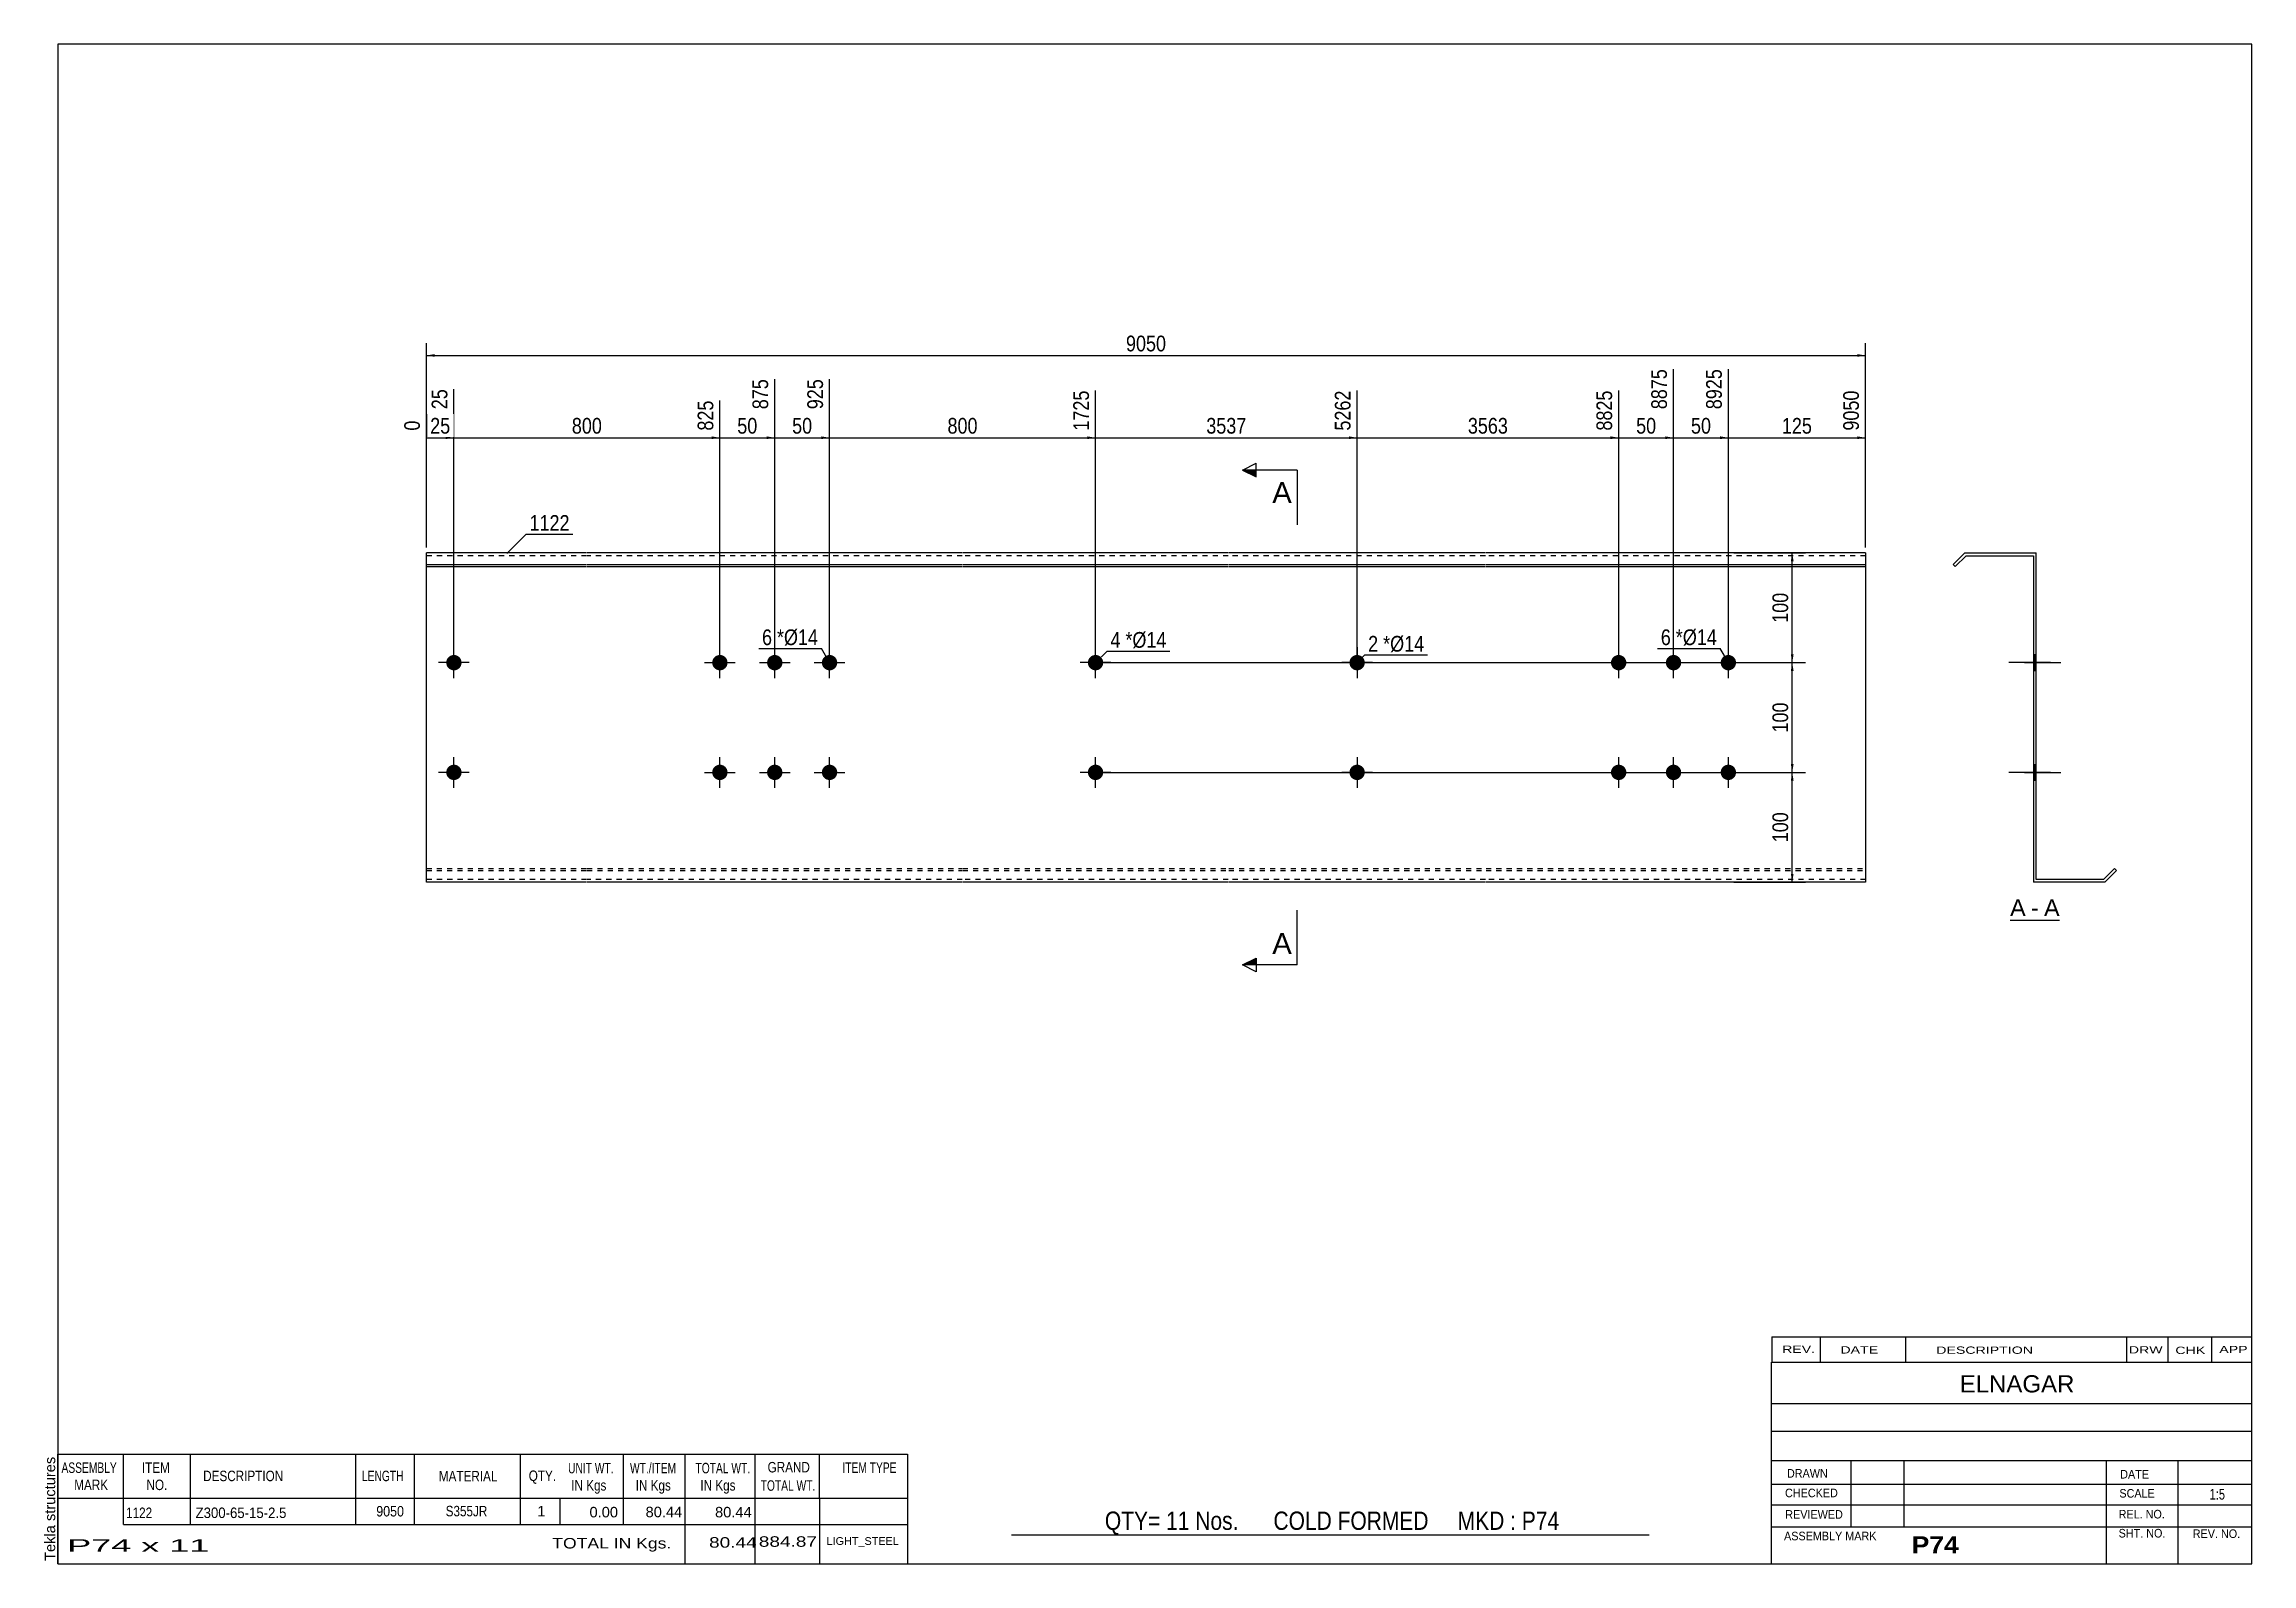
# Model space of a CAD drawing. Header units: millimetres. Extents: x -70 to 333, y -154 to 123.
import ezdxf

# ---------------------------------------------------------------- set-up
doc = ezdxf.new("R2010")
doc.units = ezdxf.units.MM
doc.linetypes.add('DXK_LINE_DOT1', pattern=[1.8814, 0.9407, -0.9407])
doc.styles.add('Arial', font='ARIAL.TTF', dxfattribs={"height": 0.2})
doc.styles.add('Arial Bold', font='ARIALBD.TTF', dxfattribs={"height": 0.2})
doc.styles.add('Arial Narrow', font='ARIALN.TTF', dxfattribs={"height": 0.2})

# ---------------------------------------------------------------- blocks, each defined once
blk = doc.blocks.new('Unknown-629085506-1567')
at = {"color": 5, "linetype": 'Continuous'}
for p, q in [((332.8, 122.75), (-67.2, 122.75)), ((-67.2, 122.75), (-67.2, -154.25)), ((332.8, -154.25), (332.8, 122.75)), ((-67.2, -154.25), (332.8, -154.25))]:
    blk.add_line(p, q, dxfattribs=at)
at = {"color": 174, "linetype": 'Continuous', "style": 'Arial'}
blk.add_text('Tekla structures', height=1.9102, rotation=90, dxfattribs=at).set_placement((-67.7, -153.75))
blk = doc.blocks.new('Unknown-629085506-12 - 1229')
at = {"color": 7, "linetype": 'Continuous'}
blk.add_line((288.72, -36.95), (297.75, -36.95), dxfattribs=at)
at = {"color": 0, "linetype": 'Continuous'}
blk.add_wipeout([(291.56, -36.2), (291.56, -33), (288.72, -33), (288.72, -36.2)], dxfattribs=at)
blk.add_wipeout([(293.95, -36.2), (293.95, -33), (292.52, -33), (292.52, -36.2)], dxfattribs=at)
at = {"color": 96, "linetype": 'Continuous', "style": 'Arial'}
blk.add_text('A', height=3.06, dxfattribs=at).set_placement((288.72, -36.2))
at = {"color": 0, "linetype": 'Continuous'}
blk.add_wipeout([(297.75, -36.2), (297.75, -33), (294.91, -33), (294.91, -36.2)], dxfattribs=at)
at = {"color": 96, "linetype": 'Continuous', "style": 'Arial'}
for s, p in [('-', (292.52, -36.2)), ('A', (294.91, -36.2))]:
    blk.add_text(s, height=3.06, dxfattribs=at).set_placement(p)
blk = doc.blocks.new('Bolt-629085506-1223 - 1203')
at = {"linetype": 'Continuous'}
for points in [[(171.07, 10, -1), (168.27, 10, -1)], [(171.07, -10, -1), (168.27, -10, -1)]]:
    blk.add_hatch(color=3, dxfattribs=at).paths.add_polyline_path(points)
at = {"color": 3, "linetype": 'Continuous'}
for p, q in [((169.67, 12.8), (169.67, 7.2)), ((172.47, 10), (166.87, 10)), ((169.67, -7.2), (169.67, -12.8)), ((172.47, -10), (166.87, -10))]:
    blk.add_line(p, q, dxfattribs=at)
blk = doc.blocks.new('Part-629085506-1218 - 1203')
at = {"color": 2, "linetype": 'Continuous'}
for p, q in [((0, -30), (0, 30)), ((29.19, 30), (0, 30)), ((97.68, 30), (29.29, 30)), ((146.17, 30), (97.78, 30)), ((193.07, 30), (146.27, 30)), ((262.36, 30), (193.17, 30)), ((262.36, 30), (262.36, -30)), ((0, 27.88), (29.19, 27.88)), ((0, 27.53), (29.19, 27.53)), ((29.29, 27.88), (97.68, 27.88)), ((29.29, 27.53), (97.68, 27.53)), ((97.78, 27.88), (146.17, 27.88)), ((97.78, 27.53), (146.17, 27.53)), ((146.27, 27.88), (193.07, 27.88)), ((146.27, 27.53), (193.07, 27.53)), ((193.17, 27.88), (262.36, 27.88)), ((193.17, 27.53), (262.36, 27.53)), ((29.19, -30), (0, -30)), ((97.68, -30), (29.29, -30)), ((146.17, -30), (97.78, -30)), ((193.07, -30), (146.27, -30)), ((262.36, -30), (193.17, -30))]:
    blk.add_line(p, q, dxfattribs=at)
at = {"color": 7, "linetype": 'DXK_LINE_DOT1'}
for p, q in [((29.19, 29.5), (0, 29.5)), ((97.68, 29.5), (29.29, 29.5)), ((146.17, 29.5), (97.78, 29.5)), ((193.07, 29.5), (146.27, 29.5)), ((262.36, 29.5), (193.17, 29.5)), ((0, -27.53), (29.19, -27.53)), ((0, -27.88), (29.19, -27.88)), ((29.29, -27.53), (97.68, -27.53)), ((29.29, -27.88), (97.68, -27.88)), ((97.78, -27.53), (146.17, -27.53)), ((97.78, -27.88), (146.17, -27.88)), ((146.27, -27.53), (193.07, -27.53)), ((146.27, -27.88), (193.07, -27.88)), ((193.17, -27.53), (262.36, -27.53)), ((193.17, -27.88), (262.36, -27.88)), ((29.19, -29.5), (0, -29.5)), ((97.68, -29.5), (29.29, -29.5)), ((146.17, -29.5), (97.78, -29.5)), ((193.07, -29.5), (146.27, -29.5)), ((262.36, -29.5), (193.17, -29.5))]:
    blk.add_line(p, q, dxfattribs=at)
blk = doc.blocks.new('Bolt-629085506-1219 - 1203')
at = {"linetype": 'Continuous'}
for points in [[(52.09, 10, -1), (54.89, 10, -1)], [(62.09, 10, -1), (64.89, 10, -1)], [(72.09, 10, -1), (74.89, 10, -1)], [(52.09, -10, -1), (54.89, -10, -1)], [(62.09, -10, -1), (64.89, -10, -1)], [(72.09, -10, -1), (74.89, -10, -1)]]:
    blk.add_hatch(color=3, dxfattribs=at).paths.add_polyline_path(points)
at = {"color": 3, "linetype": 'Continuous'}
for p, q in [((53.49, 7.2), (53.49, 12.8)), ((63.49, 7.2), (63.49, 12.8)), ((73.49, 7.2), (73.49, 12.8)), ((50.69, 10), (56.29, 10)), ((60.69, 10), (66.29, 10)), ((70.69, 10), (76.29, 10)), ((53.49, -12.8), (53.49, -7.2)), ((63.49, -12.8), (63.49, -7.2)), ((73.49, -12.8), (73.49, -7.2)), ((50.69, -10), (56.29, -10)), ((60.69, -10), (66.29, -10)), ((70.69, -10), (76.29, -10))]:
    blk.add_line(p, q, dxfattribs=at)
blk = doc.blocks.new('Bolt-629085506-1220 - 1203')
at = {"linetype": 'Continuous'}
for points in [[(3.6, 10, -1), (6.4, 10, -1)], [(120.58, 10, -1), (123.38, 10, -1)]]:
    blk.add_hatch(color=3, dxfattribs=at).paths.add_polyline_path(points)
at = {"color": 3, "linetype": 'Continuous'}
for p, q in [((5, 7.2), (5, 12.8)), ((121.98, 7.2), (121.98, 12.8)), ((7.8, 10), (2.2, 10)), ((124.78, 10), (119.18, 10))]:
    blk.add_line(p, q, dxfattribs=at)
blk = doc.blocks.new('Bolt-629085506-1221 - 1203')
at = {"linetype": 'Continuous'}
for points in [[(3.6, -10, -1), (6.4, -10, -1)], [(120.58, -10, -1), (123.38, -10, -1)]]:
    blk.add_hatch(color=3, dxfattribs=at).paths.add_polyline_path(points)
at = {"color": 3, "linetype": 'Continuous'}
for p, q in [((5, -12.8), (5, -7.2)), ((121.98, -12.8), (121.98, -7.2)), ((7.8, -10), (2.2, -10)), ((124.78, -10), (119.18, -10))]:
    blk.add_line(p, q, dxfattribs=at)
blk = doc.blocks.new('Bolt-629085506-1222 - 1203')
at = {"linetype": 'Continuous'}
for points in [[(215.96, 10, -1), (218.76, 10, -1)], [(225.96, 10, -1), (228.76, 10, -1)], [(235.96, 10, -1), (238.76, 10, -1)], [(215.96, -10, -1), (218.76, -10, -1)], [(225.96, -10, -1), (228.76, -10, -1)], [(235.96, -10, -1), (238.76, -10, -1)]]:
    blk.add_hatch(color=3, dxfattribs=at).paths.add_polyline_path(points)
at = {"color": 3, "linetype": 'Continuous'}
for p, q in [((217.36, 7.2), (217.36, 12.8)), ((227.36, 7.2), (227.36, 12.8)), ((237.36, 7.2), (237.36, 12.8)), ((214.56, 10), (220.16, 10)), ((224.56, 10), (230.16, 10)), ((234.56, 10), (240.16, 10)), ((217.36, -12.8), (217.36, -7.2)), ((227.36, -12.8), (227.36, -7.2)), ((237.36, -12.8), (237.36, -7.2)), ((214.56, -10), (220.16, -10)), ((224.56, -10), (230.16, -10)), ((234.56, -10), (240.16, -10))]:
    blk.add_line(p, q, dxfattribs=at)
blk = doc.blocks.new('Bolt-629085506-1232 - 1229')
at = {"linetype": 'Continuous'}
for points in [[(292.98, 11.4), (292.98, 8.6), (293.48, 8.6), (293.48, 11.4)], [(292.98, 11.4), (292.98, 8.6), (293.48, 8.6), (293.48, 11.4)], [(292.98, 11.4), (292.98, 8.6), (293.48, 8.6), (293.48, 11.4)], [(292.98, -8.6), (292.98, -11.4), (293.48, -11.4), (293.48, -8.6)], [(292.98, -8.6), (292.98, -11.4), (293.48, -11.4), (293.48, -8.6)], [(292.98, -8.6), (292.98, -11.4), (293.48, -11.4), (293.48, -8.6)]]:
    blk.add_hatch(color=3, dxfattribs=at).paths.add_polyline_path(points)
at = {"color": 3, "linetype": 'Continuous'}
for p, q in [((296.08, 10), (288.48, 10)), ((296.08, 10), (288.48, 10)), ((296.08, 10), (288.48, 10)), ((293.48, 11.4), (292.98, 11.4)), ((293.48, 11.4), (292.98, 11.4)), ((293.48, 11.4), (292.98, 11.4)), ((293.48, 8.6), (292.98, 8.6)), ((293.48, 8.6), (292.98, 8.6)), ((293.48, 8.6), (292.98, 8.6)), ((296.08, -10), (288.48, -10)), ((296.08, -10), (288.48, -10)), ((296.08, -10), (288.48, -10)), ((293.48, -8.6), (292.98, -8.6)), ((293.48, -8.6), (292.98, -8.6)), ((293.48, -8.6), (292.98, -8.6)), ((293.48, -11.4), (292.98, -11.4)), ((293.48, -11.4), (292.98, -11.4)), ((293.48, -11.4), (292.98, -11.4))]:
    blk.add_line(p, q, dxfattribs=at)
blk = doc.blocks.new('Part-629085506-1231 - 1229')
at = {"color": 2, "linetype": 'Continuous'}
for p, q in [((280.48, 30), (278.36, 27.88)), ((278.72, 27.53), (280.69, 29.5)), ((280.48, 30), (293.48, 30)), ((280.69, 29.5), (292.98, 29.5)), ((292.98, 29.5), (292.98, -30)), ((293.48, -29.5), (293.48, 30)), ((278.36, 27.88), (278.72, 27.53)), ((307.75, -27.53), (305.78, -29.5)), ((305.98, -30), (308.11, -27.88)), ((308.11, -27.88), (307.75, -27.53)), ((305.98, -30), (292.98, -30)), ((305.78, -29.5), (293.48, -29.5))]:
    blk.add_line(p, q, dxfattribs=at)
blk = doc.blocks.new('Bolt-629085506-1233 - 1229')
at = {"linetype": 'Continuous'}
blk.add_hatch(color=3, dxfattribs=at).paths.add_polyline_path([(292.98, 11.4), (292.98, 8.6), (293.48, 8.6), (293.48, 11.4)])
blk.add_hatch(color=3, dxfattribs=at).paths.add_polyline_path([(292.98, 11.4), (292.98, 8.6), (293.48, 8.6), (293.48, 11.4)])
at = {"color": 3, "linetype": 'Continuous'}
for p, q in [((291.38, 10), (297.98, 10)), ((291.38, 10), (297.98, 10)), ((292.98, 11.4), (293.48, 11.4)), ((292.98, 11.4), (293.48, 11.4)), ((292.98, 8.6), (293.48, 8.6)), ((292.98, 8.6), (293.48, 8.6))]:
    blk.add_line(p, q, dxfattribs=at)
blk = doc.blocks.new('Bolt-629085506-1234 - 1229')
at = {"linetype": 'Continuous'}
blk.add_hatch(color=3, dxfattribs=at).paths.add_polyline_path([(292.98, -8.6), (292.98, -11.4), (293.48, -11.4), (293.48, -8.6)])
blk.add_hatch(color=3, dxfattribs=at).paths.add_polyline_path([(292.98, -8.6), (292.98, -11.4), (293.48, -11.4), (293.48, -8.6)])
at = {"color": 3, "linetype": 'Continuous'}
for p, q in [((291.38, -10), (297.98, -10)), ((291.38, -10), (297.98, -10)), ((292.98, -8.6), (293.48, -8.6)), ((292.98, -8.6), (293.48, -8.6)), ((292.98, -11.4), (293.48, -11.4)), ((292.98, -11.4), (293.48, -11.4))]:
    blk.add_line(p, q, dxfattribs=at)
blk = doc.blocks.new('Bolt-629085506-1235 - 1229')
at = {"linetype": 'Continuous'}
for points in [[(292.98, 11.4), (292.98, 8.6), (293.48, 8.6), (293.48, 11.4)], [(292.98, 11.4), (292.98, 8.6), (293.48, 8.6), (293.48, 11.4)], [(292.98, 11.4), (292.98, 8.6), (293.48, 8.6), (293.48, 11.4)], [(292.98, -8.6), (292.98, -11.4), (293.48, -11.4), (293.48, -8.6)], [(292.98, -8.6), (292.98, -11.4), (293.48, -11.4), (293.48, -8.6)], [(292.98, -8.6), (292.98, -11.4), (293.48, -11.4), (293.48, -8.6)]]:
    blk.add_hatch(color=3, dxfattribs=at).paths.add_polyline_path(points)
at = {"color": 3, "linetype": 'Continuous'}
for p, q in [((296.08, 10), (288.48, 10)), ((296.08, 10), (288.48, 10)), ((296.08, 10), (288.48, 10)), ((293.48, 11.4), (292.98, 11.4)), ((293.48, 11.4), (292.98, 11.4)), ((293.48, 11.4), (292.98, 11.4)), ((293.48, 8.6), (292.98, 8.6)), ((293.48, 8.6), (292.98, 8.6)), ((293.48, 8.6), (292.98, 8.6)), ((296.08, -10), (288.48, -10)), ((296.08, -10), (288.48, -10)), ((296.08, -10), (288.48, -10)), ((293.48, -8.6), (292.98, -8.6)), ((293.48, -8.6), (292.98, -8.6)), ((293.48, -8.6), (292.98, -8.6)), ((293.48, -11.4), (292.98, -11.4)), ((293.48, -11.4), (292.98, -11.4)), ((293.48, -11.4), (292.98, -11.4))]:
    blk.add_line(p, q, dxfattribs=at)
blk = doc.blocks.new('Bolt-629085506-1236 - 1229')
at = {"linetype": 'Continuous'}
for points in [[(293.48, 8.6), (293.48, 11.4), (292.98, 11.4), (292.98, 8.6)], [(293.48, -11.4), (293.48, -8.6), (292.98, -8.6), (292.98, -11.4)]]:
    blk.add_hatch(color=3, dxfattribs=at).paths.add_polyline_path(points)
at = {"color": 3, "linetype": 'Continuous'}
for p, q in [((293.48, 10), (288.98, 10)), ((293.48, 11.4), (292.98, 11.4)), ((293.48, 8.6), (292.98, 8.6)), ((293.48, -10), (288.98, -10)), ((293.48, -8.6), (292.98, -8.6)), ((293.48, -11.4), (292.98, -11.4))]:
    blk.add_line(p, q, dxfattribs=at)
blk = doc.blocks.new('StraightDimension-629085506-1293 - 1203')
at = {"linetype": 'Continuous'}
for points in [[(248.75, 8.5), (249, 10), (249.25, 8.5)], [(249.25, -8.5), (249, -10), (248.75, -8.5)]]:
    blk.add_hatch(color=7, dxfattribs=at).paths.add_polyline_path(points)
at = {"color": 7, "linetype": 'Continuous'}
for p, q in [((122.98, 10), (251.4, 10)), ((249, -10), (249, 10)), ((122.98, -10), (251.4, -10))]:
    blk.add_line(p, q, dxfattribs=at)
at = {"color": 0}
blk.add_wipeout([(248.85, 3.34), (244.65, 3.34), (244.65, -3.34), (248.85, -3.34)], dxfattribs=at)
at = {"color": 3, "style": 'Arial Narrow'}
blk.add_text('100', height=2.863, rotation=90.0002, dxfattribs=at).set_placement((248.25, -2.74))
blk = doc.blocks.new('StraightDimension-629085506-1247 - 1203')
at = {"linetype": 'Continuous'}
blk.add_hatch(color=7, dxfattribs=at).paths.add_polyline_path([(260.86, 51.25), (262.36, 51), (260.86, 50.75)])
at = {"color": 7, "linetype": 'Continuous'}
for p, q in [((237.36, 11), (237.36, 63.51)), ((262.36, 31), (262.36, 59.61)), ((237.36, 51), (262.36, 51))]:
    blk.add_line(p, q, dxfattribs=at)
at = {"color": 0, "linetype": 'Continuous'}
blk.add_wipeout([(261.76, 60.21), (257.56, 60.21), (257.56, 51.7), (261.76, 51.7)], dxfattribs=at)
at = {"color": 0}
blk.add_wipeout([(253.21, 51.15), (253.21, 55.35), (246.52, 55.35), (246.52, 51.15)], dxfattribs=at)
at = {"color": 3, "linetype": 'Continuous', "style": 'Arial Narrow'}
blk.add_text('9050', height=2.863, rotation=90.0002, dxfattribs=at).set_placement((261.16, 52.3))
at = {"color": 3, "style": 'Arial Narrow'}
blk.add_text('125', height=2.863, dxfattribs=at).set_placement((247.12, 51.75))
blk = doc.blocks.new('StraightDimension-629085506-1248 - 1203')
at = {"linetype": 'Continuous'}
blk.add_hatch(color=7, dxfattribs=at).paths.add_polyline_path([(235.86, 51.25), (237.36, 51), (235.86, 50.75)])
at = {"color": 7, "linetype": 'Continuous'}
for p, q in [((227.36, 11), (227.36, 63.51)), ((237.36, 11), (237.36, 63.51)), ((227.36, 51), (237.36, 51))]:
    blk.add_line(p, q, dxfattribs=at)
at = {"color": 0}
blk.add_wipeout([(234.79, 51.15), (234.79, 55.35), (229.94, 55.35), (229.94, 51.15)], dxfattribs=at)
at = {"color": 0, "linetype": 'Continuous'}
blk.add_wipeout([(236.76, 64.11), (232.56, 64.11), (232.56, 55.6), (236.76, 55.6)], dxfattribs=at)
at = {"color": 3, "linetype": 'Continuous', "style": 'Arial Narrow'}
blk.add_text('8925', height=2.863, rotation=90.0002, dxfattribs=at).set_placement((236.16, 56.2))
at = {"color": 3, "style": 'Arial Narrow'}
blk.add_text('50', height=2.863, dxfattribs=at).set_placement((230.54, 51.75))
blk = doc.blocks.new('StraightDimension-629085506-1249 - 1203')
at = {"linetype": 'Continuous'}
blk.add_hatch(color=7, dxfattribs=at).paths.add_polyline_path([(225.86, 51.25), (227.36, 51), (225.86, 50.75)])
at = {"color": 7, "linetype": 'Continuous'}
for p, q in [((227.36, 11), (227.36, 63.51)), ((217.36, 11), (217.36, 59.61)), ((217.36, 51), (227.36, 51))]:
    blk.add_line(p, q, dxfattribs=at)
at = {"color": 0}
blk.add_wipeout([(224.79, 51.15), (224.79, 55.35), (219.94, 55.35), (219.94, 51.15)], dxfattribs=at)
at = {"color": 0, "linetype": 'Continuous'}
blk.add_wipeout([(226.76, 64.11), (222.56, 64.11), (222.56, 55.6), (226.76, 55.6)], dxfattribs=at)
at = {"color": 3, "linetype": 'Continuous', "style": 'Arial Narrow'}
blk.add_text('8875', height=2.863, rotation=90.0002, dxfattribs=at).set_placement((226.16, 56.2))
at = {"color": 3, "style": 'Arial Narrow'}
blk.add_text('50', height=2.863, dxfattribs=at).set_placement((220.54, 51.75))
blk = doc.blocks.new('StraightDimension-629085506-1250 - 1203')
at = {"linetype": 'Continuous'}
blk.add_hatch(color=7, dxfattribs=at).paths.add_polyline_path([(215.86, 51.25), (217.36, 51), (215.86, 50.75)])
at = {"color": 7, "linetype": 'Continuous'}
for p, q in [((169.67, 11), (169.67, 59.61)), ((217.36, 11), (217.36, 59.61)), ((169.67, 51), (217.36, 51))]:
    blk.add_line(p, q, dxfattribs=at)
at = {"color": 0, "linetype": 'Continuous'}
blk.add_wipeout([(216.76, 60.21), (212.56, 60.21), (212.56, 51.7), (216.76, 51.7)], dxfattribs=at)
at = {"color": 0}
blk.add_wipeout([(197.77, 51.15), (197.77, 55.35), (189.26, 55.35), (189.26, 51.15)], dxfattribs=at)
at = {"color": 3, "linetype": 'Continuous', "style": 'Arial Narrow'}
blk.add_text('8825', height=2.863, rotation=90.0002, dxfattribs=at).set_placement((216.16, 52.3))
at = {"color": 3, "style": 'Arial Narrow'}
blk.add_text('3563', height=2.863, dxfattribs=at).set_placement((189.86, 51.75))
blk = doc.blocks.new('StraightDimension-629085506-1251 - 1203')
at = {"linetype": 'Continuous'}
blk.add_hatch(color=7, dxfattribs=at).paths.add_polyline_path([(168.17, 51.25), (169.67, 51), (168.17, 50.75)])
at = {"color": 7, "linetype": 'Continuous'}
for p, q in [((121.98, 11), (121.98, 59.61)), ((169.67, 11), (169.67, 59.61)), ((121.98, 51), (169.67, 51))]:
    blk.add_line(p, q, dxfattribs=at)
at = {"color": 0, "linetype": 'Continuous'}
blk.add_wipeout([(169.07, 60.21), (164.87, 60.21), (164.87, 51.7), (169.07, 51.7)], dxfattribs=at)
at = {"color": 0}
blk.add_wipeout([(150.08, 51.15), (150.08, 55.35), (141.57, 55.35), (141.57, 51.15)], dxfattribs=at)
at = {"color": 3, "linetype": 'Continuous', "style": 'Arial Narrow'}
blk.add_text('5262', height=2.863, rotation=90.0002, dxfattribs=at).set_placement((168.47, 52.3))
at = {"color": 3, "style": 'Arial Narrow'}
blk.add_text('3537', height=2.863, dxfattribs=at).set_placement((142.17, 51.75))
blk = doc.blocks.new('StraightDimension-629085506-1252 - 1203')
at = {"linetype": 'Continuous'}
blk.add_hatch(color=7, dxfattribs=at).paths.add_polyline_path([(120.48, 51.25), (121.98, 51), (120.48, 50.75)])
at = {"color": 7, "linetype": 'Continuous'}
for p, q in [((73.49, 11), (73.49, 61.68)), ((121.98, 11), (121.98, 59.61)), ((73.49, 51), (121.98, 51))]:
    blk.add_line(p, q, dxfattribs=at)
at = {"color": 0, "linetype": 'Continuous'}
blk.add_wipeout([(121.38, 60.21), (117.18, 60.21), (117.18, 51.7), (121.38, 51.7)], dxfattribs=at)
at = {"color": 0}
blk.add_wipeout([(101.07, 51.15), (101.07, 55.35), (94.39, 55.35), (94.39, 51.15)], dxfattribs=at)
at = {"color": 3, "linetype": 'Continuous', "style": 'Arial Narrow'}
blk.add_text('1725', height=2.863, rotation=90.0002, dxfattribs=at).set_placement((120.78, 52.3))
at = {"color": 3, "style": 'Arial Narrow'}
blk.add_text('800', height=2.863, dxfattribs=at).set_placement((94.99, 51.75))
blk = doc.blocks.new('StraightDimension-629085506-1253 - 1203')
at = {"linetype": 'Continuous'}
blk.add_hatch(color=7, dxfattribs=at).paths.add_polyline_path([(71.99, 51.25), (73.49, 51), (71.99, 50.75)])
at = {"color": 7, "linetype": 'Continuous'}
for p, q in [((63.49, 11), (63.49, 61.68)), ((73.49, 11), (73.49, 61.68)), ((63.49, 51), (73.49, 51))]:
    blk.add_line(p, q, dxfattribs=at)
at = {"color": 0}
blk.add_wipeout([(70.92, 51.15), (70.92, 55.35), (66.06, 55.35), (66.06, 51.15)], dxfattribs=at)
at = {"color": 0, "linetype": 'Continuous'}
blk.add_wipeout([(72.89, 62.28), (68.69, 62.28), (68.69, 55.6), (72.89, 55.6)], dxfattribs=at)
at = {"color": 3, "linetype": 'Continuous', "style": 'Arial Narrow'}
blk.add_text('925', height=2.863, rotation=90.0002, dxfattribs=at).set_placement((72.29, 56.2))
at = {"color": 3, "style": 'Arial Narrow'}
blk.add_text('50', height=2.863, dxfattribs=at).set_placement((66.66, 51.75))
blk = doc.blocks.new('StraightDimension-629085506-1254 - 1203')
at = {"linetype": 'Continuous'}
blk.add_hatch(color=7, dxfattribs=at).paths.add_polyline_path([(61.99, 51.25), (63.49, 51), (61.99, 50.75)])
at = {"color": 7, "linetype": 'Continuous'}
for p, q in [((63.49, 11), (63.49, 61.68)), ((53.49, 11), (53.49, 57.78)), ((53.49, 51), (63.49, 51))]:
    blk.add_line(p, q, dxfattribs=at)
at = {"color": 0}
blk.add_wipeout([(60.92, 51.15), (60.92, 55.35), (56.06, 55.35), (56.06, 51.15)], dxfattribs=at)
at = {"color": 0, "linetype": 'Continuous'}
blk.add_wipeout([(62.89, 62.28), (58.69, 62.28), (58.69, 55.6), (62.89, 55.6)], dxfattribs=at)
at = {"color": 3, "linetype": 'Continuous', "style": 'Arial Narrow'}
blk.add_text('875', height=2.863, rotation=90.0002, dxfattribs=at).set_placement((62.29, 56.2))
at = {"color": 3, "style": 'Arial Narrow'}
blk.add_text('50', height=2.863, dxfattribs=at).set_placement((56.66, 51.75))
blk = doc.blocks.new('StraightDimension-629085506-1255 - 1203')
at = {"linetype": 'Continuous'}
blk.add_hatch(color=7, dxfattribs=at).paths.add_polyline_path([(51.99, 51.25), (53.49, 51), (51.99, 50.75)])
at = {"color": 7, "linetype": 'Continuous'}
for p, q in [((5, 11), (5, 59.86)), ((53.49, 11), (53.49, 57.78)), ((5, 51), (53.49, 51))]:
    blk.add_line(p, q, dxfattribs=at)
at = {"color": 0, "linetype": 'Continuous'}
blk.add_wipeout([(52.89, 58.38), (48.69, 58.38), (48.69, 51.7), (52.89, 51.7)], dxfattribs=at)
at = {"color": 0}
blk.add_wipeout([(32.59, 51.15), (32.59, 55.35), (25.9, 55.35), (25.9, 51.15)], dxfattribs=at)
at = {"color": 3, "linetype": 'Continuous', "style": 'Arial Narrow'}
blk.add_text('825', height=2.863, rotation=90.0002, dxfattribs=at).set_placement((52.29, 52.3))
at = {"color": 3, "style": 'Arial Narrow'}
blk.add_text('800', height=2.863, dxfattribs=at).set_placement((26.5, 51.75))
blk = doc.blocks.new('StraightDimension-629085506-1256 - 1203')
at = {"linetype": 'Continuous'}
blk.add_hatch(color=7, dxfattribs=at).paths.add_polyline_path([(3.5, 51.25), (5, 51), (3.5, 50.75)])
at = {"color": 7, "linetype": 'Continuous'}
for p, q in [((5, 11), (5, 59.86)), ((0, 31), (0, 54.13)), ((0, 51), (5, 51))]:
    blk.add_line(p, q, dxfattribs=at)
at = {"color": 0}
blk.add_wipeout([(4.93, 51.15), (4.93, 55.35), (0.07, 55.35), (0.07, 51.15)], dxfattribs=at)
at = {"color": 0, "linetype": 'Continuous'}
blk.add_wipeout([(4.4, 60.46), (0.2, 60.46), (0.2, 55.6), (4.4, 55.6)], dxfattribs=at)
blk.add_wipeout([(-0.6, 54.73), (-4.8, 54.73), (-4.8, 51.7), (-0.6, 51.7)], dxfattribs=at)
at = {"color": 3, "linetype": 'Continuous', "style": 'Arial Narrow'}
for s, height, p in [('25', 2.863, (3.8, 56.2)), ('0', 2.86, (-1.2, 52.3))]:
    blk.add_text(s, height=height, rotation=90.0002, dxfattribs=at).set_placement(p)
at = {"color": 3, "style": 'Arial Narrow'}
blk.add_text('25', height=2.863, dxfattribs=at).set_placement((0.67, 51.75))
blk = doc.blocks.new('StraightDimension-629085506-1292 - 1203')
at = {"linetype": 'Continuous'}
for points in [[(248.75, 28.5), (249, 30), (249.25, 28.5)], [(249.25, 11.5), (249, 10), (248.75, 11.5)]]:
    blk.add_hatch(color=7, dxfattribs=at).paths.add_polyline_path(points)
at = {"color": 7, "linetype": 'Continuous'}
for p, q in [((238.36, 30), (251.4, 30)), ((249, 10), (249, 30)), ((122.98, 10), (251.4, 10))]:
    blk.add_line(p, q, dxfattribs=at)
at = {"color": 0}
blk.add_wipeout([(248.85, 23.34), (244.65, 23.34), (244.65, 16.66), (248.85, 16.66)], dxfattribs=at)
at = {"color": 3, "style": 'Arial Narrow'}
blk.add_text('100', height=2.863, rotation=90.0002, dxfattribs=at).set_placement((248.25, 17.26))
blk = doc.blocks.new('StraightDimension-629085506-1294 - 1203')
at = {"linetype": 'Continuous'}
for points in [[(248.75, -11.5), (249, -10), (249.25, -11.5)], [(249.25, -28.5), (249, -30), (248.75, -28.5)]]:
    blk.add_hatch(color=7, dxfattribs=at).paths.add_polyline_path(points)
at = {"color": 7, "linetype": 'Continuous'}
for p, q in [((122.98, -10), (251.4, -10)), ((249, -30), (249, -10)), ((238.36, -30), (251.4, -30))]:
    blk.add_line(p, q, dxfattribs=at)
at = {"color": 0}
blk.add_wipeout([(248.85, -16.66), (244.65, -16.66), (244.65, -23.34), (248.85, -23.34)], dxfattribs=at)
at = {"color": 3, "style": 'Arial Narrow'}
blk.add_text('100', height=2.863, rotation=90.0002, dxfattribs=at).set_placement((248.25, -22.74))
blk = doc.blocks.new('StraightDimension-629085506-1314 - 1203')
at = {"linetype": 'Continuous'}
for points in [[(1.5, 65.75), (0, 66), (1.5, 66.25)], [(260.86, 66.25), (262.36, 66), (260.86, 65.75)]]:
    blk.add_hatch(color=7, dxfattribs=at).paths.add_polyline_path(points)
at = {"color": 7, "linetype": 'Continuous'}
for p, q in [((0, 31), (0, 68.25)), ((0, 66), (262.36, 66)), ((262.36, 31), (262.36, 68.25))]:
    blk.add_line(p, q, dxfattribs=at)
at = {"color": 0}
blk.add_wipeout([(135.44, 66.15), (135.44, 70.35), (126.93, 70.35), (126.93, 66.15)], dxfattribs=at)
at = {"color": 3, "style": 'Arial Narrow'}
blk.add_text('9050', height=2.863, dxfattribs=at).set_placement((127.53, 66.75))
blk = doc.blocks.new('CBS_BOM-629085506-1585')
at = {"color": 7, "linetype": 'Continuous'}
for p, q in [((-67.23, -142.28), (-67.23, -134.28)), ((-67.23, -134.28), (87.69, -134.28)), ((-55.23, -142.28), (-55.23, -134.28)), ((-43.04, -142.28), (-43.04, -134.28)), ((-12.88, -142.28), (-12.88, -134.28)), ((-2.2, -142.28), (-2.2, -134.28)), ((17.12, -142.28), (17.12, -134.28)), ((35.92, -142.28), (35.92, -134.28)), ((47.13, -142.28), (47.13, -134.28)), ((59.92, -142.28), (59.92, -134.28)), ((71.67, -142.28), (71.67, -134.28)), ((87.69, -134.29), (87.69, -142.27)), ((-67.23, -142.28), (87.69, -142.28)), ((-67.23, -147.08), (-67.23, -142.28)), ((-55.23, -147.08), (-55.23, -142.28)), ((-43.04, -147.08), (-43.04, -142.28)), ((-12.88, -147.08), (-12.88, -142.28)), ((-2.2, -147.08), (-2.2, -142.28)), ((17.12, -147.08), (17.12, -142.28)), ((24.38, -147.08), (24.38, -142.28)), ((35.92, -147.08), (35.92, -142.28)), ((47.13, -147.08), (47.13, -142.28)), ((59.92, -147.08), (59.92, -142.28)), ((71.69, -147.08), (71.69, -142.28)), ((87.69, -142.28), (87.69, -147.08)), ((-67.23, -154.28), (-67.23, -147.1)), ((-55.23, -147.08), (87.69, -147.08)), ((47.13, -154.28), (47.13, -147.1)), ((59.92, -154.28), (59.92, -147.1)), ((71.73, -154.28), (71.73, -147.1)), ((87.69, -147.08), (87.69, -154.28)), ((-67.23, -154.28), (87.69, -154.28))]:
    blk.add_line(p, q, dxfattribs=at)
at = {"color": 3, "linetype": 'Continuous', "style": 'Arial'}
for s, height, width, p in [('ASSEMBLY', 1.91, 0.7, (-66.55, -137.71)), ('ITEM', 1.91, 0.8, (-51.9, -137.71)), ('UNIT WT.', 1.91, 0.7, (25.81, -137.78)), ('WT./ITEM', 1.91, 0.7, (37.1, -137.78)), ('TOTAL WT.', 1.91, 0.7, (49.04, -137.78)), ('GRAND', 1.91, 0.8, (62.19, -137.62)), ('ITEM TYPE', 1.91, 0.7, (75.83, -137.7)), ('MARK', 1.91, 0.8, (-64.23, -140.84)), ('NO.', 1.91, 0.8, (-51.05, -140.84)), ('DESCRIPTION', 1.9102, 0.8, (-40.72, -139.21)), ('LENGTH', 1.91, 0.7, (-11.77, -139.21)), ('MATERIAL', 1.91, 0.8, (2.25, -139.26)), ('QTY.', 1.91, 0.8, (18.64, -139.18)), ('IN Kgs', 1.91, 0.8, (26.39, -140.92)), ('IN Kgs', 1.91, 0.8, (38.14, -140.92)), ('IN Kgs', 1.91, 0.8, (49.93, -140.92)), ('TOTAL WT.', 1.91, 0.7, (60.93, -140.96))]:
    blk.add_text(s, height=height, dxfattribs=dict(at, width=width)).set_placement(p)
at = {"color": 7, "linetype": 'Continuous', "style": 'Arial'}
for s, height, width, p in [('1122', 1.91, 0.8, (-54.77, -145.93)), ('Z300-65-15-2.5', 1.9102, 0.9, (-42.1, -145.93)), ('9050', 1.91, 0.85, (-9.16, -145.65)), ('S355JR', 1.91, 0.8, (3.49, -145.62))]:
    blk.add_text(s, height=height, dxfattribs=dict(at, width=width)).set_placement(p)
for s, p in [('1', (20.21, -145.62)), ('0.00', (29.72, -145.81)), ('80.44', (39.94, -145.78)), ('80.44', (52.61, -145.81))]:
    blk.add_text(s, height=1.91, dxfattribs=at).set_placement(p)
at = {"color": 6, "linetype": 'Continuous', "style": 'Arial'}
for s, height, width, p in [('P74 x 11', 2.292, 2.05, (-65.51, -152.09)), ('TOTAL IN Kgs.', 1.9102, 1.2, (22.93, -151.48)), ('80.44', 1.91, 1.3, (51.52, -151.33)), ('884.87', 1.91, 1.3, (60.59, -151.17))]:
    blk.add_text(s, height=height, dxfattribs=dict(at, width=width)).set_placement(p)
blk.add_text('LIGHT_STEEL', height=1.4135, dxfattribs=at).set_placement((72.94, -150.83))
blk = doc.blocks.new('CBS_CALLOFF-629085506-1586')
at = {"color": 7, "linetype": 'Continuous'}
blk.add_line((106.68, -148.98), (222.91, -149), dxfattribs=at)
at = {"color": 3, "linetype": 'Continuous', "style": 'Arial Narrow'}
blk.add_text('QTY= 11 Nos.      COLD FORMED     MKD : P74', height=3.3405, dxfattribs=at).set_placement((123.68, -148.09))
blk = doc.blocks.new('CBS_NAME_BLOG-629085506-1587')
at = {"color": 7, "linetype": 'Continuous'}
for p, q in [((245.21, -117.5), (332.73, -117.5)), ((245.21, -154.21), (245.21, -117.5)), ((245.21, -125.04), (332.73, -125.04)), ((245.28, -130.09), (332.8, -130.09)), ((245.21, -135.46), (332.73, -135.46)), ((259.73, -147.57), (259.73, -135.47)), ((269.42, -147.54), (269.42, -135.47)), ((306.33, -154.21), (306.33, -135.48)), ((319.38, -154.21), (319.38, -135.47)), ((245.22, -139.76), (332.8, -139.74)), ((245.21, -143.51), (332.73, -143.51)), ((245.21, -147.55), (332.73, -147.55)), ((245.21, -154.25), (332.8, -154.25))]:
    blk.add_line(p, q, dxfattribs=at)
at = {"color": 3, "linetype": 'Continuous', "style": 'Arial'}
blk.add_text('ELNAGAR', height=3.133, dxfattribs=at).set_placement((279.53, -123.03))
at = {"color": 3, "linetype": 'Continuous'}
for s, height, style, width, p in [('CHECKED', 1.566, 'Arial', 0.9, (247.69, -142.14)), ('DRAWN', 1.566, 'Arial', 0.9, (248.04, -138.57)), ('SCALE', 1.566, 'Arial', 0.9, (308.65, -142.21)), ('DATE', 1.566, 'Arial', 0.9, (308.8, -138.73)), ('1:5', 1.957, 'Arial Narrow', 0.9, (325.1, -142.57)), ('REVIEWED', 1.566, 'Arial', 0.9, (247.73, -146.06)), ('REL. NO.', 1.566, 'Arial', 0.9, (308.51, -146.01)), ('ASSEMBLY MARK', 1.5663, 'Arial', 0.9, (247.51, -149.99)), ('SHT. NO.', 1.566, 'Arial', 0.9, (308.51, -149.48)), ('REV. NO.', 1.566, 'Arial', 0.9, (322.03, -149.57)), ('P74', 3.131, 'Arial Bold', 1.1, (270.79, -152.39))]:
    blk.add_text(s, height=height, dxfattribs=dict(at, style=style, width=width)).set_placement(p)
blk = doc.blocks.new('CBS_REVISION-629085506-1588')
at = {"color": 7, "linetype": 'Continuous'}
for p, q in [((245.29, -112.87), (332.79, -112.87)), ((245.29, -112.87), (245.29, -117.5)), ((254.09, -112.87), (254.09, -117.5)), ((269.68, -112.87), (269.68, -117.44)), ((309.94, -112.87), (309.94, -117.5)), ((317.48, -112.87), (317.48, -117.5)), ((325.43, -112.87), (325.43, -117.5)), ((245.29, -117.5), (332.79, -117.5))]:
    blk.add_line(p, q, dxfattribs=at)
at = {"color": 7, "style": 'Arial Narrow', "width": 1.7}
for s, height, p in [('REV.', 1.326, (247.15, -115.82)), ('DATE', 1.326, (257.78, -115.94)), ('DESCRIPTION', 1.3257, (275.26, -115.99)), ('DRW', 1.326, (310.37, -115.93)), ('CHK', 1.326, (318.86, -116.02)), ('APP', 1.326, (326.86, -115.87))]:
    blk.add_text(s, height=height, dxfattribs=at).set_placement(p)
blk = doc.blocks.new('MarkSet-629085506-1328 - 1203')
at = {"color": 0}
blk.add_wipeout([(126.53, 12.72), (126.53, 15.72), (124.7, 15.72), (124.7, 12.72)], dxfattribs=at)
blk.add_wipeout([(126.53, 12.72), (126.53, 15.72), (124.7, 15.72), (124.7, 12.72)], dxfattribs=at)
at = {"color": 7, "linetype": 'Continuous'}
blk.add_line((121.98, 10), (124.1, 12.12), dxfattribs=at)
at = {"color": 0}
blk.add_wipeout([(128.7, 12.72), (128.7, 15.72), (127.43, 15.72), (127.43, 12.72)], dxfattribs=at)
blk.add_wipeout([(128.7, 12.72), (128.7, 15.72), (127.43, 15.72), (127.43, 12.72)], dxfattribs=at)
at = {"color": 3, "style": 'Arial Narrow'}
blk.add_text('4', height=2.86, dxfattribs=at).set_placement((124.7, 12.72))
at = {"color": 0}
blk.add_wipeout([(134.92, 12.72), (134.92, 15.72), (128.7, 15.72), (128.7, 12.72)], dxfattribs=at)
blk.add_wipeout([(134.92, 12.72), (134.92, 15.72), (128.7, 15.72), (128.7, 12.72)], dxfattribs=at)
at = {"color": 7, "linetype": 'Continuous'}
blk.add_line((124.1, 12.12), (135.52, 12.12), dxfattribs=at)
at = {"color": 3, "style": 'Arial Narrow'}
for s, height, p in [('*', 2.86, (127.43, 12.72)), ('Ø14', 2.863, (128.7, 12.72))]:
    blk.add_text(s, height=height, dxfattribs=at).set_placement(p)
blk = doc.blocks.new('SectionMark-629085506-1245 - 1203')
at = {"linetype": 'Continuous'}
for points in [[(151.25, 45.1), (151.25, 43.85), (148.75, 45.1)], [(151.25, -43.85), (151.25, -45.1), (148.75, -45.1)]]:
    blk.add_hatch(color=30, dxfattribs=at).paths.add_polyline_path(points)
at = {"color": 30, "linetype": 'Continuous'}
for p, q in [((148.75, 45.1), (151.25, 46.35)), ((148.75, 45.1), (151.25, 43.85)), ((151.25, 43.85), (151.25, 46.35)), ((148.75, -45.1), (151.25, -43.85)), ((151.25, -43.85), (151.25, -46.35)), ((151.25, -46.35), (148.75, -45.1))]:
    blk.add_line(p, q, dxfattribs=at)
at = {"color": 0, "linetype": 'Continuous'}
for points in [[(157.75, 39.1), (157.75, 43.1), (154.2, 43.1), (154.2, 39.1)], [(157.75, -43.1), (157.75, -39.1), (154.2, -39.1), (154.2, -43.1)]]:
    blk.add_wipeout(points, dxfattribs=at)
at = {"color": 30, "linetype": 'Continuous'}
for p, q in [((158.75, 45.1), (148.75, 45.1)), ((158.75, 45.1), (158.75, 35.1)), ((158.75, -45.1), (158.75, -35.1)), ((158.75, -45.1), (148.75, -45.1))]:
    blk.add_line(p, q, dxfattribs=at)
at = {"color": 96, "linetype": 'Continuous', "style": 'Arial'}
for p in [(154.2, 39.1), (154.2, -43.1)]:
    blk.add_text('A', height=3.82, dxfattribs=at).set_placement(p)
blk = doc.blocks.new('Mark-629085506-1317 - 1203')
at = {"color": 0}
blk.add_wipeout([(26.09, 34.04), (26.09, 37.04), (18.78, 37.04), (18.78, 34.04)], dxfattribs=at)
blk.add_wipeout([(26.09, 34.04), (26.09, 37.04), (18.78, 37.04), (18.78, 34.04)], dxfattribs=at)
at = {"color": 7, "linetype": 'Continuous'}
for p, q in [((14.65, 29.9), (18.18, 33.44)), ((18.18, 33.44), (26.69, 33.44))]:
    blk.add_line(p, q, dxfattribs=at)
at = {"color": 3, "style": 'Arial Narrow'}
blk.add_text('1122', height=2.863, dxfattribs=at).set_placement((18.78, 34.04))
blk = doc.blocks.new('Mark-629085506-1331 - 1203')
at = {"color": 0}
blk.add_wipeout([(63, 13.2), (63, 16.2), (61.17, 16.2), (61.17, 13.2)], dxfattribs=at)
blk.add_wipeout([(63, 13.2), (63, 16.2), (61.17, 16.2), (61.17, 13.2)], dxfattribs=at)
blk.add_wipeout([(65.17, 13.2), (65.17, 16.2), (63.9, 16.2), (63.9, 13.2)], dxfattribs=at)
blk.add_wipeout([(65.17, 13.2), (65.17, 16.2), (63.9, 16.2), (63.9, 13.2)], dxfattribs=at)
at = {"color": 3, "style": 'Arial Narrow'}
blk.add_text('6', height=2.86, dxfattribs=at).set_placement((61.17, 13.2))
at = {"color": 0}
blk.add_wipeout([(71.39, 13.2), (71.39, 16.2), (65.17, 16.2), (65.17, 13.2)], dxfattribs=at)
blk.add_wipeout([(71.39, 13.2), (71.39, 16.2), (65.17, 16.2), (65.17, 13.2)], dxfattribs=at)
at = {"color": 7, "linetype": 'Continuous'}
for p in [(60.57, 12.6), (73.49, 10)]:
    blk.add_line(p, (71.99, 12.6), dxfattribs=at)
at = {"color": 3, "style": 'Arial Narrow'}
for s, height, p in [('Ø14', 2.863, (65.17, 13.2)), ('*', 2.86, (63.9, 13.2))]:
    blk.add_text(s, height=height, dxfattribs=at).set_placement(p)
blk = doc.blocks.new('Mark-629085506-1332 - 1203')
at = {"color": 0}
blk.add_wipeout([(226.87, 13.2), (226.87, 16.2), (225.04, 16.2), (225.04, 13.2)], dxfattribs=at)
blk.add_wipeout([(226.87, 13.2), (226.87, 16.2), (225.04, 16.2), (225.04, 13.2)], dxfattribs=at)
blk.add_wipeout([(229.05, 13.2), (229.05, 16.2), (227.77, 16.2), (227.77, 13.2)], dxfattribs=at)
blk.add_wipeout([(229.05, 13.2), (229.05, 16.2), (227.77, 16.2), (227.77, 13.2)], dxfattribs=at)
at = {"color": 3, "style": 'Arial Narrow'}
blk.add_text('6', height=2.86, dxfattribs=at).set_placement((225.04, 13.2))
at = {"color": 0}
blk.add_wipeout([(235.26, 13.2), (235.26, 16.2), (229.05, 16.2), (229.05, 13.2)], dxfattribs=at)
blk.add_wipeout([(235.26, 13.2), (235.26, 16.2), (229.05, 16.2), (229.05, 13.2)], dxfattribs=at)
at = {"color": 7, "linetype": 'Continuous'}
for p in [(224.44, 12.6), (237.36, 10)]:
    blk.add_line(p, (235.86, 12.6), dxfattribs=at)
at = {"color": 3, "style": 'Arial Narrow'}
for s, height, p in [('Ø14', 2.863, (229.05, 13.2)), ('*', 2.86, (227.77, 13.2))]:
    blk.add_text(s, height=height, dxfattribs=at).set_placement(p)
blk = doc.blocks.new('Mark-629085506-1333 - 1203')
at = {"color": 0}
blk.add_wipeout([(173.51, 12.01), (173.51, 15.01), (171.68, 15.01), (171.68, 12.01)], dxfattribs=at)
blk.add_wipeout([(173.51, 12.01), (173.51, 15.01), (171.68, 15.01), (171.68, 12.01)], dxfattribs=at)
at = {"color": 7, "linetype": 'Continuous'}
blk.add_line((169.67, 10), (171.08, 11.41), dxfattribs=at)
at = {"color": 0}
blk.add_wipeout([(175.69, 12.01), (175.69, 15.01), (174.41, 15.01), (174.41, 12.01)], dxfattribs=at)
blk.add_wipeout([(175.69, 12.01), (175.69, 15.01), (174.41, 15.01), (174.41, 12.01)], dxfattribs=at)
at = {"color": 3, "style": 'Arial Narrow'}
blk.add_text('2', height=2.86, dxfattribs=at).set_placement((171.68, 12.01))
at = {"color": 0}
blk.add_wipeout([(181.9, 12.01), (181.9, 15.01), (175.69, 15.01), (175.69, 12.01)], dxfattribs=at)
blk.add_wipeout([(181.9, 12.01), (181.9, 15.01), (175.69, 15.01), (175.69, 12.01)], dxfattribs=at)
at = {"color": 7, "linetype": 'Continuous'}
blk.add_line((171.08, 11.41), (182.5, 11.41), dxfattribs=at)
at = {"color": 3, "style": 'Arial Narrow'}
for s, height, p in [('*', 2.86, (174.41, 12.01)), ('Ø14', 2.863, (175.69, 12.01))]:
    blk.add_text(s, height=height, dxfattribs=at).set_placement(p)

msp = doc.modelspace()

# ---------------------------------------------------------------- block references
for name in ['Unknown-629085506-1567', 'Part-629085506-1218 - 1203', 'Part-629085506-1231 - 1229', 'Bolt-629085506-1220 - 1203', 'Bolt-629085506-1219 - 1203', 'Bolt-629085506-1223 - 1203', 'Bolt-629085506-1222 - 1203', 'Bolt-629085506-1232 - 1229', 'Bolt-629085506-1235 - 1229', 'Bolt-629085506-1236 - 1229', 'Bolt-629085506-1233 - 1229', 'Bolt-629085506-1221 - 1203', 'Bolt-629085506-1234 - 1229', 'CBS_REVISION-629085506-1588', 'CBS_NAME_BLOG-629085506-1587', 'CBS_BOM-629085506-1585', 'CBS_CALLOFF-629085506-1586']:
    msp.add_blockref(name, (0, 0))

# ---------------------------------------------------------------- next in the draw order: block references
for name in ['StraightDimension-629085506-1293 - 1203', 'Unknown-629085506-12 - 1229']:
    msp.add_blockref(name, (0, 0))

# ---------------------------------------------------------------- next in the draw order: block references
for name in ['StraightDimension-629085506-1247 - 1203', 'StraightDimension-629085506-1294 - 1203']:
    msp.add_blockref(name, (0, 0))

# ---------------------------------------------------------------- next in the draw order: block references
msp.add_blockref('StraightDimension-629085506-1248 - 1203', (0, 0))

# ---------------------------------------------------------------- next in the draw order: block references
msp.add_blockref('StraightDimension-629085506-1249 - 1203', (0, 0))

# ---------------------------------------------------------------- next in the draw order: block references
msp.add_blockref('StraightDimension-629085506-1250 - 1203', (0, 0))

# ---------------------------------------------------------------- next in the draw order: block references
msp.add_blockref('StraightDimension-629085506-1251 - 1203', (0, 0))

# ---------------------------------------------------------------- next in the draw order: block references
msp.add_blockref('StraightDimension-629085506-1252 - 1203', (0, 0))

# ---------------------------------------------------------------- next in the draw order: block references
for name in ['StraightDimension-629085506-1253 - 1203', 'StraightDimension-629085506-1292 - 1203']:
    msp.add_blockref(name, (0, 0))

# ---------------------------------------------------------------- next in the draw order: block references
for name in ['StraightDimension-629085506-1254 - 1203', 'Mark-629085506-1332 - 1203', 'MarkSet-629085506-1328 - 1203', 'Mark-629085506-1333 - 1203']:
    msp.add_blockref(name, (0, 0))

# ---------------------------------------------------------------- next in the draw order: block references
for name in ['StraightDimension-629085506-1255 - 1203', 'Mark-629085506-1331 - 1203']:
    msp.add_blockref(name, (0, 0))

# ---------------------------------------------------------------- next in the draw order: block references
msp.add_blockref('StraightDimension-629085506-1256 - 1203', (0, 0))

# ---------------------------------------------------------------- next in the draw order: block references
msp.add_blockref('StraightDimension-629085506-1314 - 1203', (0, 0))

# ---------------------------------------------------------------- next in the draw order: block references
for name in ['SectionMark-629085506-1245 - 1203', 'Mark-629085506-1317 - 1203']:
    msp.add_blockref(name, (0, 0))

doc.saveas('drawing.dxf')
